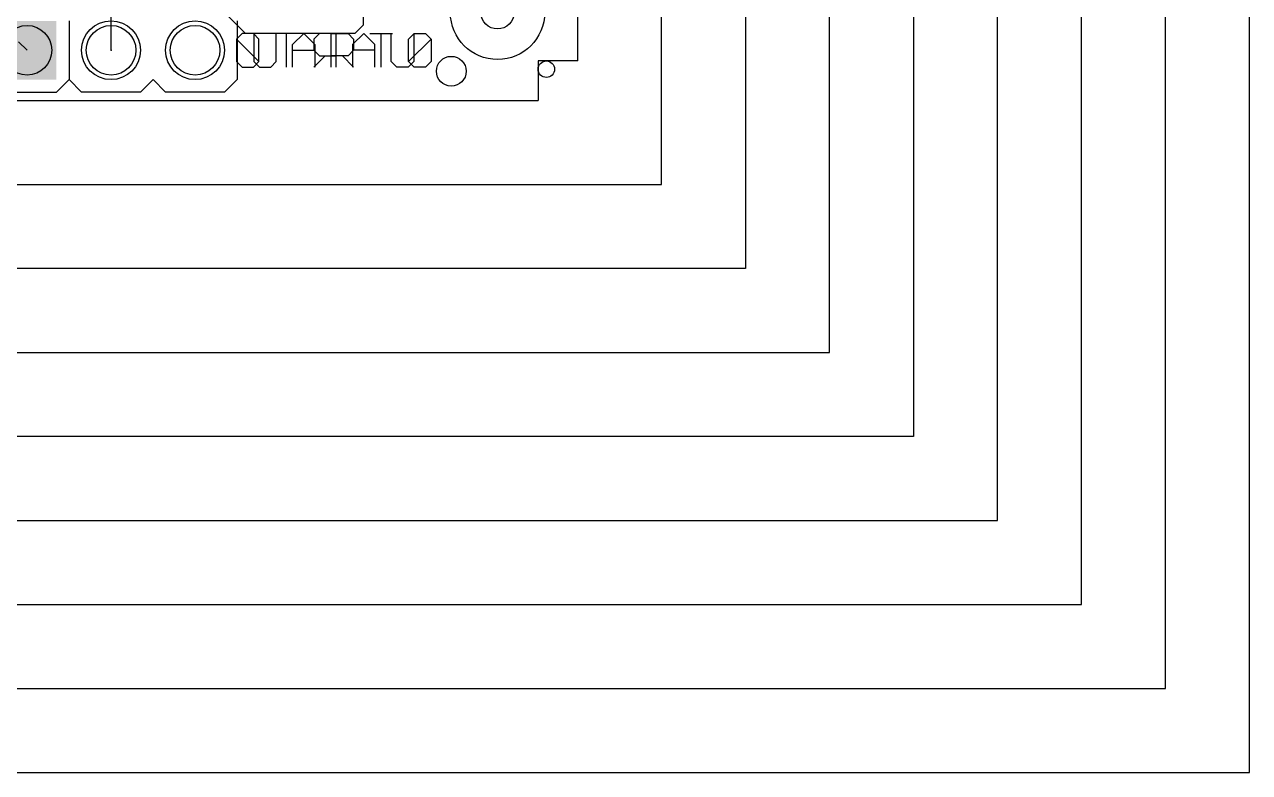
# Model space of a CAD drawing. Extents: x -61 to 136, y 23 to 123.
# Drawn here: x 98.98 to 136.02, y 22.99 to 45.61 of the extents above; entities that cross this region are included whole.
import ezdxf

# ---------------------------------------------------------------- set-up
doc = ezdxf.new("R2010")
doc.units = 0
for name, color, linetype in [('1', 14, 'CONTINUOUS'), ('13', 94, 'CONTINUOUS'), ('14', 94, 'CONTINUOUS'), ('15', 54, 'CONTINUOUS'), ('16', 134, 'CONTINUOUS'), ('17', 94, 'CONTINUOUS'), ('18', 94, 'CONTINUOUS'), ('2', 251, 'CONTINUOUS'), ('20', 251, 'CONTINUOUS'), ('21', 251, 'CONTINUOUS'), ('23', 251, 'CONTINUOUS'), ('25', 251, 'CONTINUOUS'), ('26', 54, 'CONTINUOUS'), ('3', 214, 'CONTINUOUS'), ('4', 214, 'CONTINUOUS'), ('42', 134, 'CONTINUOUS')]:
    doc.layers.add(name, color=color, linetype=linetype)

# ---------------------------------------------------------------- blocks, each defined once
blk = doc.blocks.new('PIE')
blk.add_circle((0, 0), 0.5)
blk = doc.blocks.new('SQUAREP')
blk.add_solid([(-0.5, -0.5), (0.5, -0.5), (-0.5, 0.5), (0.5, 0.5)])
blk = doc.blocks.new('ROUNDP')
blk.add_circle((0, 0), 0.5)
blk = doc.blocks.new('ROUNDV')
blk.add_circle((0, 0), 0.5)

msp = doc.modelspace()

# ---------------------------------------------------------------- linework, layer by layer
at = {"layer": '1'}
for p, q in [((118.237, 40.767), (118.237, 105.537)), ((94.996, 40.767), (118.237, 40.767))]:
    msp.add_line(p, q, dxfattribs=at)
at = {"layer": '13'}
for p, q in [((128.397, 30.607), (128.397, 115.697)), ((94.996, 30.607), (128.397, 30.607))]:
    msp.add_line(p, q, dxfattribs=at)
at = {"layer": '14'}
for p, q in [((130.937, 28.067), (130.937, 118.237)), ((98.806, 45.085), (99.06, 44.831)), ((94.996, 28.067), (130.937, 28.067))]:
    msp.add_line(p, q, dxfattribs=at)
at = {"layer": '15'}
for p, q in [((133.477, 25.527), (133.477, 120.777)), ((94.996, 25.527), (133.477, 25.527))]:
    msp.add_line(p, q, dxfattribs=at)
at = {"layer": '16'}
for p, q in [((136.017, 22.987), (136.017, 123.317)), ((101.6, 44.831), (101.6, 46.355)), ((94.996, 22.987), (136.017, 22.987))]:
    msp.add_line(p, q, dxfattribs=at)
at = {"layer": '2'}
for p, q in [((120.777, 108.077), (120.777, 38.227)), ((120.777, 38.227), (94.996, 38.227))]:
    msp.add_line(p, q, dxfattribs=at)
at = {"layer": '20'}
for p, q in [((115.71, 44.507), (115.71, 101.717)), ((115.71, 44.507), (114.51, 44.507)), ((114.51, 44.507), (114.51, 43.307)), ((97.48, 43.307), (114.51, 43.307))]:
    msp.add_line(p, q, dxfattribs=at)
msp.add_circle((114.76, 44.257), 0.25, dxfattribs=at)
at = {"layer": '21'}
for p, q in [((100.33, 45.72), (100.33, 43.942)), ((105.41, 45.72), (105.41, 43.942)), ((100.33, 43.942), (99.949, 43.561)), ((100.33, 43.942), (100.711, 43.561)), ((102.87, 43.942), (102.489, 43.561)), ((102.87, 43.942), (103.251, 43.561)), ((105.029, 43.561), (105.41, 43.942)), ((98.171, 43.561), (99.949, 43.561)), ((102.489, 43.561), (100.711, 43.561)), ((105.029, 43.561), (103.251, 43.561))]:
    msp.add_line(p, q, dxfattribs=at)
at = {"layer": '23'}
msp.add_point((101.6, 44.831), dxfattribs=at)
at = {"layer": '25'}
for p, q in [((105.918, 45.3399), (105.918, 44.4925)), ((106.5959, 44.4925), (106.5959, 45.3399)), ((107.0874, 45.0009), (107.4264, 45.3399)), ((107.4264, 45.3399), (107.7653, 45.0009)), ((108.2568, 44.323), (108.2568, 45.3399)), ((108.2568, 45.3399), (108.7652, 45.3399)), ((108.7652, 45.3399), (108.9347, 45.1704)), ((109.4262, 45.3399), (110.1041, 45.3399)), ((109.7651, 44.323), (109.7651, 45.3399)), ((110.5956, 45.1704), (110.7651, 45.3399)), ((110.7651, 45.3399), (111.104, 45.3399)), ((111.104, 45.3399), (111.2735, 45.1704)), ((107.0874, 44.323), (107.0874, 45.0009)), ((107.0874, 44.8314), (107.7653, 44.8314)), ((107.7653, 45.0009), (107.7653, 44.323)), ((108.9347, 44.8314), (108.7652, 44.662)), ((108.9347, 45.1704), (108.9347, 44.8314)), ((110.5956, 44.4925), (110.5956, 45.1704)), ((110.5956, 44.4925), (111.2735, 45.1704)), ((111.2735, 45.1704), (111.2735, 44.4925)), ((105.918, 44.4925), (106.0875, 44.323)), ((106.4264, 44.323), (106.5959, 44.4925)), ((108.7652, 44.662), (108.2568, 44.662)), ((108.5958, 44.662), (108.9347, 44.323)), ((110.7651, 44.323), (110.5956, 44.4925)), ((111.2735, 44.4925), (111.104, 44.323)), ((106.0875, 44.323), (106.4264, 44.323)), ((111.104, 44.323), (110.7651, 44.323))]:
    msp.add_line(p, q, dxfattribs=at)
at = {"layer": '26'}
for p, q in [((105.563, 45.3399), (105.3935, 45.1704)), ((105.9019, 45.3399), (105.563, 45.3399)), ((106.0714, 45.1704), (105.9019, 45.3399)), ((107.2408, 45.3399), (106.5629, 45.3399)), ((106.9019, 44.323), (106.9019, 45.3399)), ((107.9018, 45.3399), (107.7323, 45.1704)), ((108.4102, 45.3399), (107.9018, 45.3399)), ((108.4102, 44.323), (108.4102, 45.3399)), ((109.2406, 45.3399), (108.9017, 45.0009)), ((109.5796, 45.0009), (109.2406, 45.3399)), ((110.0711, 44.4925), (110.0711, 45.3399)), ((110.749, 45.3399), (110.749, 44.4925)), ((105.3935, 45.1704), (105.3935, 44.4925)), ((106.0714, 44.4925), (105.3935, 45.1704)), ((106.0714, 44.4925), (106.0714, 45.1704)), ((107.7323, 45.1704), (107.7323, 44.8314)), ((107.7323, 44.8314), (107.9018, 44.662)), ((108.9017, 45.0009), (108.9017, 44.323)), ((109.5796, 44.8314), (108.9017, 44.8314)), ((109.5796, 44.323), (109.5796, 45.0009)), ((105.3935, 44.4925), (105.563, 44.323)), ((105.9019, 44.323), (106.0714, 44.4925)), ((108.0712, 44.662), (107.7323, 44.323)), ((107.9018, 44.662), (108.4102, 44.662)), ((110.2406, 44.323), (110.0711, 44.4925)), ((110.749, 44.4925), (110.5795, 44.323)), ((105.563, 44.323), (105.9019, 44.323)), ((110.5795, 44.323), (110.2406, 44.323))]:
    msp.add_line(p, q, dxfattribs=at)
at = {"layer": '3'}
for p, q in [((123.317, 35.687), (123.317, 110.617)), ((92.456, 35.687), (123.317, 35.687))]:
    msp.add_line(p, q, dxfattribs=at)
at = {"layer": '4'}
for p, q in [((125.857, 113.157), (125.857, 33.147)), ((125.857, 33.147), (94.996, 33.147))]:
    msp.add_line(p, q, dxfattribs=at)
at = {"layer": '42'}
for p, q in [((109.22, 47.371), (109.22, 45.593)), ((105.664, 45.339), (104.14, 46.863)), ((109.22, 45.593), (108.966, 45.339)), ((108.966, 45.339), (105.664, 45.339))]:
    msp.add_line(p, q, dxfattribs=at)
msp.add_circle((113.284, 45.974), 1.425, dxfattribs=at)

# ---------------------------------------------------------------- block references
at = {"layer": '16'}
msp.add_blockref('PIE', (113.284, 45.974), dxfattribs=at)
at = {"layer": '17'}
for name, p, xscale, yscale in [('SQUAREP', (99.06, 44.831), 1.778, 1.778), ('SQUAREP', (99.06, 44.831), 1.778, 1.778), ('ROUNDP', (99.06, 44.831), 1.5, 1.5), ('ROUNDP', (99.06, 44.831), 1.5, 1.5), ('ROUNDP', (99.06, 44.831), 1.5, 1.5), ('ROUNDP', (99.06, 44.831), 1.5, 1.5), ('ROUNDP', (99.06, 44.831), 1.5, 1.5), ('ROUNDP', (99.06, 44.831), 1.5, 1.5), ('ROUNDP', (101.6, 44.831), 1.778, 1.778), ('ROUNDP', (101.6, 44.831), 1.778, 1.778), ('ROUNDP', (101.6, 44.831), 1.5, 1.5), ('ROUNDP', (101.6, 44.831), 1.5, 1.5), ('ROUNDP', (101.6, 44.831), 1.5, 1.5), ('ROUNDP', (101.6, 44.831), 1.5, 1.5), ('ROUNDP', (101.6, 44.831), 1.5, 1.5), ('ROUNDP', (101.6, 44.831), 1.5, 1.5), ('ROUNDP', (104.14, 44.831), 1.778, 1.778), ('ROUNDP', (104.14, 44.831), 1.778, 1.778), ('ROUNDP', (104.14, 44.831), 1.5, 1.5), ('ROUNDP', (104.14, 44.831), 1.5, 1.5), ('ROUNDP', (104.14, 44.831), 1.5, 1.5), ('ROUNDP', (104.14, 44.831), 1.5, 1.5), ('ROUNDP', (104.14, 44.831), 1.5, 1.5), ('ROUNDP', (104.14, 44.831), 1.5, 1.5)]:
    msp.add_blockref(name, p, dxfattribs=dict(at, xscale=xscale, yscale=yscale))
at = {"layer": '18', "xscale": 0.9, "yscale": 0.9}
msp.add_blockref('ROUNDV', (111.887, 44.196), dxfattribs=at)
msp.add_blockref('ROUNDV', (111.887, 44.196), dxfattribs=at)
msp.add_blockref('ROUNDV', (111.887, 44.196), dxfattribs=at)
msp.add_blockref('ROUNDV', (111.887, 44.196), dxfattribs=at)
msp.add_blockref('ROUNDV', (111.887, 44.196), dxfattribs=at)
msp.add_blockref('ROUNDV', (111.887, 44.196), dxfattribs=at)
msp.add_blockref('ROUNDV', (111.887, 44.196), dxfattribs=at)
msp.add_blockref('ROUNDV', (111.887, 44.196), dxfattribs=at)

doc.saveas('drawing.dxf')
